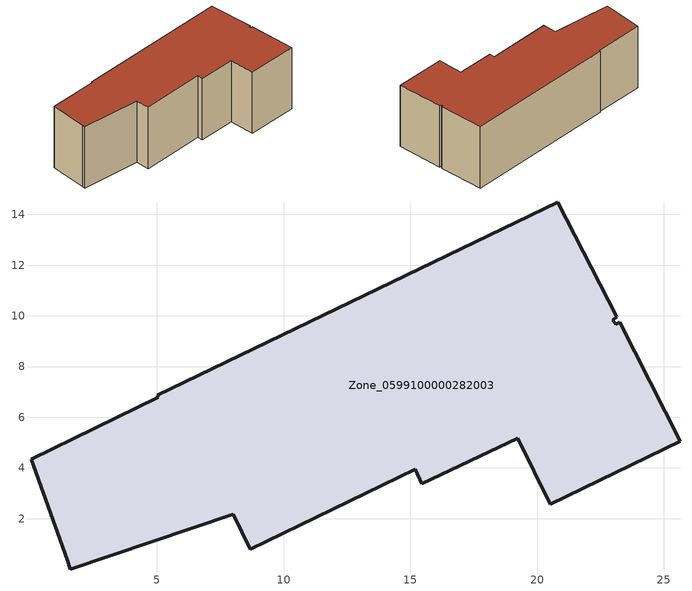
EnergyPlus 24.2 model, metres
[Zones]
Zone_0599100000282003
 floor ground (C_G): 0.04,4.34 5.05,6.78 5.02,6.87 20.82,14.49 23.14,9.96 22.98,9.83 23.1,9.66 23.25,9.74 25.65,5.05 20.51,2.57 19.24,5.17 15.44,3.38 15.19,3.95 8.68,0.8 8.01,2.18 1.59,0.01 1.46,0.38 z0
 wall outside (C_F): 20.82,14.49 5.02,6.87 5.05,6.78 0.04,4.34 1.46,0.38 1.59,0.01 8.01,2.18 8.68,0.8 15.19,3.95 15.44,3.38 19.24,5.17 20.51,2.57 25.65,5.05 23.25,9.74 23.1,9.66 22.98,9.83 23.14,9.96 20.82,14.49 z0:7.54
 roof outside (C_R): 25.65,5.05 23.25,9.74 23.1,9.66 22.98,9.83 23.14,9.96 20.82,14.49 5.02,6.87 5.05,6.78 0.04,4.34 1.46,0.38 1.59,0.01 8.01,2.18 8.68,0.8 15.19,3.95 15.44,3.38 19.24,5.17 20.51,2.57 z7.54
[BUILDING]
Pand.0599100000282003: North Axis=0; Terrain=City; Loads Convergence Tolerance Value=0.04; Temperature Convergence Tolerance Value=0.4; Solar Distribution=FullExterior; Maximum Number of Warmup Days=25; Minimum Number of Warmup Days=1
[Site:Location]
Rotterdam.The.Hague.AP_ZH_NLD Design_Conditions: Latitude=51.96; Longitude=4.45; Time Zone=1; Elevation=-4.5
[SITE:GROUNDTEMPERATURE:BUILDINGSURFACE]
18, 18, 18, 18, 18, 18, 18, 18, 18, 18, 18, 18
[MATERIAL] Thermal Absorptance=0.9; Solar Absorptance=0.7; Visible Absorptance=0.7
Name | Roughness | Thickness | Conductivity | Density | Specific Heat
G.D.1965 | MediumSmooth | 0.15 | 1 | 540 | 1210
F.D.1965 | Rough | 0.3 | 0.857143 | 1920 | 840
R.D.1965 | MediumRough | 0.2 | 0.08 | 1500 | 1000
[CONSTRUCTION]
C_G: G.D.1965
C_F: F.D.1965
C_R: R.D.1965
[ZONE]
Zone_0599100000282003: Type=1; Multiplier=1; Ceiling Height=Autocalculate; Volume=Autocalculate; Floor Area=autocalculate; Part of Total Floor Area=Yes
[ZONEINFILTRATION:DESIGNFLOWRATE]
Infil_Zone_0599100000282003: Zone or ZoneList or Space or SpaceList=Zone_0599100000282003; Schedule=AlwaysOn; Design Flow Rate Calculation Method=Flow/Area; Flow Rate per Floor Area=0.0042; Constant Term Coefficient=1; Temperature Term Coefficient=0; Velocity Term Coefficient=0; Velocity Squared Term Coefficient=0
[HVACTEMPLATE:ZONE:IDEALLOADSAIRSYSTEM]
Zone_0599100000282003: Maximum Heating Supply Air Temperature=50; Minimum Cooling Supply Air Temperature=13; Maximum Heating Supply Air Humidity Ratio=0.0156; Minimum Cooling Supply Air Humidity Ratio=0.0077; Heating Limit=NoLimit; Cooling Limit=NoLimit; Dehumidification Control Type=ConstantSensibleHeatRatio; Cooling Sensible Heat Ratio=0.7; Dehumidification Setpoint=60; Humidification Control Type=None; Humidification Setpoint=30; Outdoor Air Method=None; Outdoor Air Flow Rate per Person=0.00944; Outdoor Air Flow Rate per Zone Floor Area=0; Outdoor Air Flow Rate per Zone=0; Demand Controlled Ventilation Type=None; Outdoor Air Economizer Type=NoEconomizer; Heat Recovery Type=None; Sensible Heat Recovery Effectiveness=0.7; Latent Heat Recovery Effectiveness=0.65
[ZONECONTROL:THERMOSTAT]
ThermostatControl_Zone_0599100000282003: Zone or ZoneList=Zone_0599100000282003; Control Type Schedule=DualSetpointControlType; Control 1=Thermostat_Zone_0599100000282003; Temperature Difference Between Cutout And Setpoint=0
[THERMOSTATSETPOINT:DUALSETPOINT]
Thermostat_Zone_0599100000282003: Heating Setpoint Temperature Schedule=HeatingSetpoint_Zone_0599100000282003; Cooling Setpoint Temperature Schedule=CoolingSetpoint_Zone_0599100000282003
[SCHEDULE:COMPACT]
HeatingSetpoint_Zone_0599100000282003: Through: 12/31, For: AllDays, Until: 24:00, 21
CoolingSetpoint_Zone_0599100000282003: Through: 12/31, For: AllDays, Until: 24:00, 24
DualSetpointControlType: Through: 12/31, For: AllDays, Until: 24:00, 4
AlwaysOn: Through: 12/31, For: AllDays, Until: 24:00, 1
